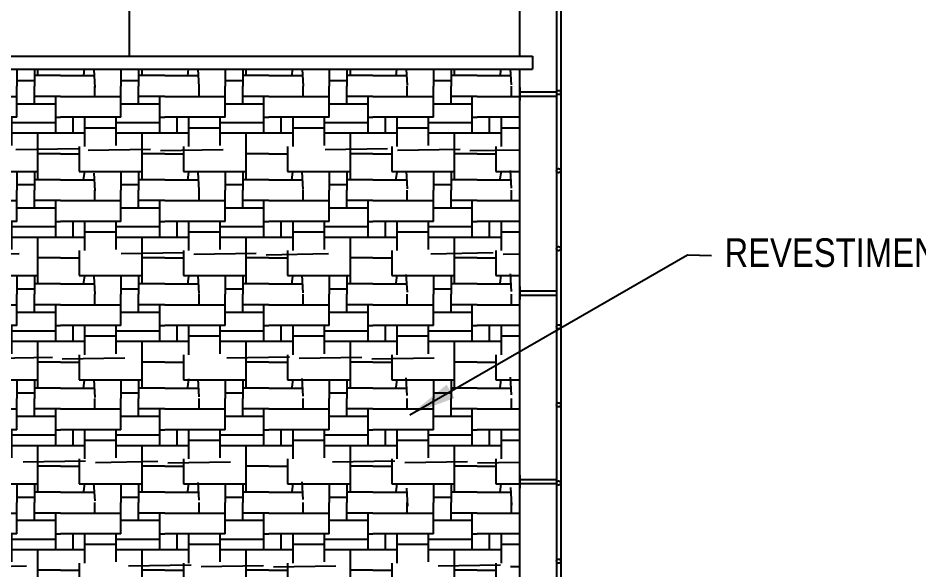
# Model space of a CAD drawing. Header units: millimetres. Extents: x -178 to 521, y -135 to 750.
# Drawn here: x 0.638 to 4.099, y 738.942 to 741.062 of the extents above; entities that cross this region are included whole.
import ezdxf

# ---------------------------------------------------------------- set-up
doc = ezdxf.new("R2010")
doc.units = ezdxf.units.MM
doc.header["$LTSCALE"] = 20
doc.header["$MEASUREMENT"] = 0
doc.layers.get('0').update_dxf_attribs({"linetype": 'CONTINUOUS'})
doc.layers.add('E-Cta-W', color=7, linetype='CONTINUOUS', lineweight=20)
doc.layers.add('V2', color=11, linetype='CONTINUOUS')
doc.styles.add('F2', font='ARIALN.TTF')
doc.dimstyles.get("Standard").update_dxf_attribs({"dimtxt": 0.18, "dimasz": 0.18, "dimexe": 0.18, "dimexo": 0.0625, "dimgap": 0.09, "dimtad": 0, "dimtih": 1, "dimtoh": 1, "dimdec": 4, "dimzin": 0, "dimdsep": 46, "dimtxsty": 'Standard', "dimcen": 0.09, "dimadec": 0, "dimazin": 0, "dimtfac": 1, "dimtdec": 4, "dimtofl": 0, "dimtmove": 0, "dimatfit": 3, "dimfxl": 1, "dimtolj": 1, "dimtzin": 0, "dimarcsym": 0})

msp = doc.modelspace()

# ---------------------------------------------------------------- hatches: boundary and pattern name
at = {"linetype": 'Continuous'}
h = msp.add_hatch(dxfattribs=at)
h.set_pattern_fill('PATIO4', color=8, scale=0.4, style=0, pattern_type=2)
h.set_pattern_definition([(270, (0.212, 0.28), (0.3999999999999999, -0.4000000000000001), [0.108, -0.292]), (180, (0.232, 0.28), (-0.4000000000000001, -0.4), [0.232, -0.168]), (0, (0, 0.36), (0.4, 0.4), [0.232, -0.168]), (0, (0.232, 0.332), (0.4, 0.4), [0.148, -0.252]), (90, (0.3, 0.332), (-0.4, 0.4), [0.068, -0.332]), (0, (0.212, 0.22), (0.4, 0.4), [0.188, -0.212]), (180, (0.3, 0.02), (-0.4000000000000001, -0.4), [0.068, -0.332]), (270, (0.38, 0.36), (0.3999999999999999, -0.4000000000000001), [0.14, -0.26]), (0, (0.38, 0.28), (0.4, 0.4), [0.02, -0.38]), (270, (0.3120000000000001, 0.22), (0.3999999999999999, -0.4000000000000001), [0.18, -0.22]), (0, (0, 0.22), (0.4, 0.4), [0.09200000000000001, -0.3080000000000001]), (270, (0.09200000000000001, 0.28), (0.3999999999999999, -0.4000000000000001), [0.112, -0.288]), (180.9548, (0.3120000000000001, 0.172), (-23.60000044445915, -0.3999828692790532), [0.2400332, -23.7632996]), (180, (0.4, 0.36), (-0.4000000000000001, -0.4), [0.1, -0.3]), (180, (0.4, 0.04000000000000001), (-0.4000000000000001, -0.4), [0.1, -0.3]), (270, (0.3, 0.068), (0.3999999999999999, -0.4000000000000001), [0.068, -0.332]), (0, (0, 0.04000000000000001), (0.4, 0.4), [0.132, -0.268]), (273.3665, (0.128, 0.068), (0.4000043853417963, -6.399999728787479), [0.06811759999999999, -6.743637199999998]), (90, (0.048, 0.22), (-0.4, 0.4), [0.06, -0.34]), (180, (0.4, 0.14), (-0.4000000000000001, -0.4), [0.08800000000000001, -0.3120000000000001]), (0, (0, 0.14), (0.4, 0.4), [0.072, -0.328]), (0, (0.072, 0.072), (0.4, 0.4), [0.24, -0.16]), (90, (0.132, 0.36), (-0.4, 0.4), [0.04000000000000001, -0.36]), (0, (0.212, 0.26), (0.4, 0.4), [0.168, -0.232]), (0, (0.09200000000000001, 0.24), (0.4, 0.4), [0.12, -0.28]), (270, (0.072, 0.168), (0.3999999999999999, -0.4000000000000001), [0.096, -0.304]), (262.875, (0.09200000000000001, 0.072), (0.3999993127575864, 2.800000151938114), [0.0322492, -3.192654000000001]), (90, (0.232, 0.28), (-0.4, 0.4), [0.12, -0.28]), (270, (0.232, 0.072), (0.3999999999999999, -0.4000000000000001), [0.072, -0.328])])
h.paths.add_polyline_path([(2.564430123279521, 740.866328359037), (-1.435569876720905, 740.8663283590372), (-1.435569876720905, 740.4163283590373), (0.5644301232798199, 740.4163283590373), (0.5644301232798199, 740.3663283590374), (0.5144301232798227, 740.3663283590374), (0.5144301232798227, 735.9663283590373), (0.907034011751449, 735.9663283590373), (0.907034011751449, 738.6163283590373), (2.306577878992911, 738.6163283590373), (2.306577878992911, 735.9663283590373), (2.564430123279521, 735.9663283590373)])

# ---------------------------------------------------------------- linework, layer by layer
at = {"color": 2, "linetype": 'Continuous'}
for p, q in [((-1.485569876720902, 740.9163283590372), (2.614430123279533, 740.9163283590369)), ((2.614430123279533, 740.9163283590369), (2.614430123279533, 740.866328359037)), ((-1.485569876720902, 740.8663283590372), (2.614430123279533, 740.866328359037)), ((2.564430123279521, 740.866328359037), (2.564430123279521, 735.9663283590374))]:
    msp.add_line(p, q, dxfattribs=at)
at = {"layer": 'V2', "color": 8}
for p, q in [((2.706430123278778, 742.2563283590374), (2.706430123278778, 737.3263283590375)), ((2.722430123278741, 742.2563283590374), (2.722430123278741, 737.3263283590375)), ((1.064430123279635, 741.5663283590376), (1.064430123279593, 740.916328359037)), ((2.564430123279564, 741.5663283590375), (2.564430123279536, 740.916328359037)), ((2.564430123278839, 740.7956453227763), (2.564430123278839, 740.7456453227763)), ((2.564430123278839, 740.7956453227763), (2.565430123278929, 740.7956453227763)), ((2.565430123278929, 740.7956453227763), (2.565430123278929, 740.7456453227763)), ((2.564430123278726, 740.7786453227762), (2.706430123278778, 740.7786453227762)), ((2.564430123278726, 740.7626453227763), (2.706430123278778, 740.7626453227763)), ((2.565430123278929, 740.7626453227763), (2.565430123278929, 740.7786453227762)), ((2.564430123278839, 740.7456453227763), (2.565430123278929, 740.7456453227763)), ((2.564430123278839, 740.0311200220023), (2.564430123278839, 739.9811200220023)), ((2.564430123278839, 740.0311200220023), (2.565430123278929, 740.0311200220023)), ((2.565430123278929, 740.0311200220023), (2.565430123278929, 739.9811200220023)), ((2.564430123278726, 740.0141200220022), (2.706430123278778, 740.0141200220022)), ((2.564430123278726, 739.9981200220022), (2.706430123278778, 739.9981200220022)), ((2.565430123278929, 739.9981200220022), (2.565430123278929, 740.0141200220022)), ((2.564430123278839, 739.9811200220023), (2.565430123278929, 739.9811200220023)), ((2.564430123278839, 739.3069013646019), (2.564430123278839, 739.256901364602)), ((2.564430123278839, 739.3069013646019), (2.565430123278929, 739.3069013646019)), ((2.565430123278929, 739.3069013646019), (2.565430123278929, 739.256901364602)), ((2.564430123278726, 739.2899013646019), (2.706430123278778, 739.2899013646019)), ((2.564430123278726, 739.2739013646019), (2.706430123278778, 739.2739013646019)), ((2.565430123278929, 739.2739013646019), (2.565430123278929, 739.2899013646019)), ((2.564430123278839, 739.256901364602), (2.565430123278929, 739.256901364602))]:
    msp.add_line(p, q, dxfattribs=at)
for centre in [(2.714430123278703, 740.7763283590374), (2.714430123278703, 740.4763283590374), (2.714430123278703, 740.1763283590375), (2.714430123278703, 739.8763283590375), (2.714430123278703, 739.5763283590375), (2.714430123278703, 739.2763283590374), (2.714430123278703, 738.9763283590374)]:
    msp.add_circle(centre, 0.008, dxfattribs=at)

# ---------------------------------------------------------------- texts
at = {"color": 6, "style": 'F2'}
msp.add_text('REVESTIMENTO TIPO PEDRA', height=0.11, dxfattribs=at).set_placement((3.351537713297759, 740.1061070221372))

# ---------------------------------------------------------------- leaders
at = {"layer": 'E-Cta-W', "color": 4}
msp.add_leader([(2.143051914094315, 739.5385936739765), (3.209350596088257, 740.1524795242901), (3.302118026690437, 740.150705490255)], dimstyle='Standard', dxfattribs=at)

doc.saveas('drawing.dxf')
